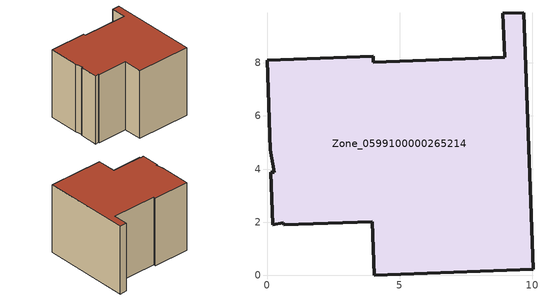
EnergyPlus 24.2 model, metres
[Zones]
Zone_0599100000265214
 floor ground (C_G): 0.62,1.9 0.61,1.98 0.22,1.9 0.15,3.88 0.27,3.89 0.12,4.73 0,8.1 4.01,8.24 4.01,8.03 8.95,8.21 8.89,9.86 9.68,9.89 10.02,0.22 4.04,0 3.97,2.02 z0
 wall outside (C_F): 4.04,0 10.02,0.22 9.68,9.89 8.89,9.86 8.95,8.21 4.01,8.03 4.01,8.24 0,8.1 0.12,4.73 0.27,3.89 0.15,3.88 0.22,1.9 0.61,1.98 0.62,1.9 3.97,2.02 4.04,0 z0:7.63
 roof outside (C_R): 0.61,1.98 0.62,1.9 3.97,2.02 4.04,0 10.02,0.22 9.68,9.89 8.89,9.86 8.95,8.21 4.01,8.03 4.01,8.24 0,8.1 0.12,4.73 0.27,3.89 0.15,3.88 0.22,1.9 z7.63
[BUILDING]
Pand.0599100000265214: North Axis=0; Terrain=City; Loads Convergence Tolerance Value=0.04; Temperature Convergence Tolerance Value=0.4; Solar Distribution=FullExterior; Maximum Number of Warmup Days=25; Minimum Number of Warmup Days=1
[Site:Location]
Rotterdam.The.Hague.AP_ZH_NLD Design_Conditions: Latitude=51.96; Longitude=4.45; Time Zone=1; Elevation=-4.5
[SITE:GROUNDTEMPERATURE:BUILDINGSURFACE]
18, 18, 18, 18, 18, 18, 18, 18, 18, 18, 18, 18
[MATERIAL] Thermal Absorptance=0.9; Solar Absorptance=0.7; Visible Absorptance=0.7
Name | Roughness | Thickness | Conductivity | Density | Specific Heat
G.TC.1946 | MediumSmooth | 0.15 | 1 | 540 | 1210
F.TC.1946 | Rough | 0.3 | 0.857143 | 1920 | 840
R.TC.1946 | MediumRough | 0.2 | 0.909091 | 1500 | 1000
[CONSTRUCTION]
C_G: G.TC.1946
C_F: F.TC.1946
C_R: R.TC.1946
[ZONE]
Zone_0599100000265214: Type=1; Multiplier=1; Ceiling Height=Autocalculate; Volume=Autocalculate; Floor Area=autocalculate; Part of Total Floor Area=Yes
[ZONEINFILTRATION:DESIGNFLOWRATE]
Infil_Zone_0599100000265214: Zone or ZoneList or Space or SpaceList=Zone_0599100000265214; Schedule=AlwaysOn; Design Flow Rate Calculation Method=Flow/Area; Flow Rate per Floor Area=0.003; Constant Term Coefficient=1; Temperature Term Coefficient=0; Velocity Term Coefficient=0; Velocity Squared Term Coefficient=0
[HVACTEMPLATE:ZONE:IDEALLOADSAIRSYSTEM]
Zone_0599100000265214: Maximum Heating Supply Air Temperature=50; Minimum Cooling Supply Air Temperature=13; Maximum Heating Supply Air Humidity Ratio=0.0156; Minimum Cooling Supply Air Humidity Ratio=0.0077; Heating Limit=NoLimit; Cooling Limit=NoLimit; Dehumidification Control Type=ConstantSensibleHeatRatio; Cooling Sensible Heat Ratio=0.7; Dehumidification Setpoint=60; Humidification Control Type=None; Humidification Setpoint=30; Outdoor Air Method=None; Outdoor Air Flow Rate per Person=0.00944; Outdoor Air Flow Rate per Zone Floor Area=0; Outdoor Air Flow Rate per Zone=0; Demand Controlled Ventilation Type=None; Outdoor Air Economizer Type=NoEconomizer; Heat Recovery Type=None; Sensible Heat Recovery Effectiveness=0.7; Latent Heat Recovery Effectiveness=0.65
[ZONECONTROL:THERMOSTAT]
ThermostatControl_Zone_0599100000265214: Zone or ZoneList=Zone_0599100000265214; Control Type Schedule=DualSetpointControlType; Control 1=Thermostat_Zone_0599100000265214; Temperature Difference Between Cutout And Setpoint=0
[THERMOSTATSETPOINT:DUALSETPOINT]
Thermostat_Zone_0599100000265214: Heating Setpoint Temperature Schedule=HeatingSetpoint_Zone_0599100000265214; Cooling Setpoint Temperature Schedule=CoolingSetpoint_Zone_0599100000265214
[SCHEDULE:COMPACT]
HeatingSetpoint_Zone_0599100000265214: Through: 12/31, For: AllDays, Until: 24:00, 21
CoolingSetpoint_Zone_0599100000265214: Through: 12/31, For: AllDays, Until: 24:00, 24
DualSetpointControlType: Through: 12/31, For: AllDays, Until: 24:00, 4
AlwaysOn: Through: 12/31, For: AllDays, Until: 24:00, 1
